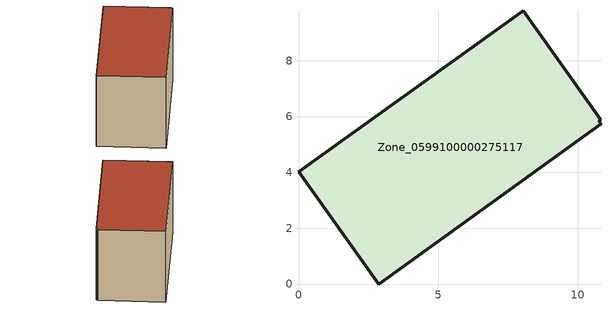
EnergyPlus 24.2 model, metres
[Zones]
Zone_0599100000275117
 floor ground (C_G): 0,4.02 8.06,9.78 10.84,5.89 10.76,5.83 10.84,5.74 2.87,0 z0
 wall outside (C_F): 0,4.02 2.87,0 10.84,5.74 10.76,5.83 10.84,5.89 8.06,9.78 0,4.02 z0:5.75
 roof outside (C_R): 8.06,9.78 0,4.02 2.87,0 10.84,5.74 10.76,5.83 10.84,5.89 z5.75
[BUILDING]
Pand.0599100000275117: North Axis=0; Terrain=City; Loads Convergence Tolerance Value=0.04; Temperature Convergence Tolerance Value=0.4; Solar Distribution=FullExterior; Maximum Number of Warmup Days=25; Minimum Number of Warmup Days=1
[Site:Location]
Rotterdam.The.Hague.AP_ZH_NLD Design_Conditions: Latitude=51.96; Longitude=4.45; Time Zone=1; Elevation=-4.5
[SITE:GROUNDTEMPERATURE:BUILDINGSURFACE]
18, 18, 18, 18, 18, 18, 18, 18, 18, 18, 18, 18
[MATERIAL] Thermal Absorptance=0.9; Solar Absorptance=0.7; Visible Absorptance=0.7
Name | Roughness | Thickness | Conductivity | Density | Specific Heat
G.TI.1975-1991 | MediumSmooth | 0.15 | 0.288461 | 540 | 1210
F.TI.1975-1991 | Rough | 0.3 | 0.230769 | 1920 | 840
R.TI.1975-1991 | MediumRough | 0.2 | 0.153846 | 1500 | 1000
[CONSTRUCTION]
C_G: G.TI.1975-1991
C_F: F.TI.1975-1991
C_R: R.TI.1975-1991
[ZONE]
Zone_0599100000275117: Type=1; Multiplier=1; Ceiling Height=Autocalculate; Volume=Autocalculate; Floor Area=autocalculate; Part of Total Floor Area=Yes
[ZONEINFILTRATION:DESIGNFLOWRATE]
Infil_Zone_0599100000275117: Zone or ZoneList or Space or SpaceList=Zone_0599100000275117; Schedule=AlwaysOn; Design Flow Rate Calculation Method=Flow/Area; Flow Rate per Floor Area=0.003; Constant Term Coefficient=1; Temperature Term Coefficient=0; Velocity Term Coefficient=0; Velocity Squared Term Coefficient=0
[HVACTEMPLATE:ZONE:IDEALLOADSAIRSYSTEM]
Zone_0599100000275117: Maximum Heating Supply Air Temperature=50; Minimum Cooling Supply Air Temperature=13; Maximum Heating Supply Air Humidity Ratio=0.0156; Minimum Cooling Supply Air Humidity Ratio=0.0077; Heating Limit=NoLimit; Cooling Limit=NoLimit; Dehumidification Control Type=ConstantSensibleHeatRatio; Cooling Sensible Heat Ratio=0.7; Dehumidification Setpoint=60; Humidification Control Type=None; Humidification Setpoint=30; Outdoor Air Method=None; Outdoor Air Flow Rate per Person=0.00944; Outdoor Air Flow Rate per Zone Floor Area=0; Outdoor Air Flow Rate per Zone=0; Demand Controlled Ventilation Type=None; Outdoor Air Economizer Type=NoEconomizer; Heat Recovery Type=None; Sensible Heat Recovery Effectiveness=0.7; Latent Heat Recovery Effectiveness=0.65
[ZONECONTROL:THERMOSTAT]
ThermostatControl_Zone_0599100000275117: Zone or ZoneList=Zone_0599100000275117; Control Type Schedule=DualSetpointControlType; Control 1=Thermostat_Zone_0599100000275117; Temperature Difference Between Cutout And Setpoint=0
[THERMOSTATSETPOINT:DUALSETPOINT]
Thermostat_Zone_0599100000275117: Heating Setpoint Temperature Schedule=HeatingSetpoint_Zone_0599100000275117; Cooling Setpoint Temperature Schedule=CoolingSetpoint_Zone_0599100000275117
[SCHEDULE:COMPACT]
HeatingSetpoint_Zone_0599100000275117: Through: 12/31, For: AllDays, Until: 24:00, 21
CoolingSetpoint_Zone_0599100000275117: Through: 12/31, For: AllDays, Until: 24:00, 24
DualSetpointControlType: Through: 12/31, For: AllDays, Until: 24:00, 4
AlwaysOn: Through: 12/31, For: AllDays, Until: 24:00, 1
